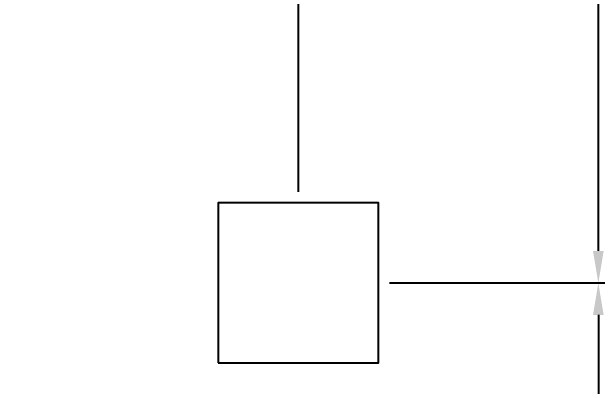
# Model space of a CAD drawing. Header units: inches. Extents: x -13 to 423, y -240 to 292.
# Drawn here: x 224.6 to 290.4, y 123.6 to 165.7 of the extents above; entities that cross this region are included whole.
import ezdxf

# ---------------------------------------------------------------- set-up
doc = ezdxf.new("R2010")
doc.units = ezdxf.units.IN
doc.header["$LTSCALE"] = 15
doc.header["$MEASUREMENT"] = 0
doc.layers.add('Dim', color=7, linetype='Continuous')
doc.layers.add('Pillar', color=1, linetype='Continuous')
doc.styles.get("Standard").update_dxf_attribs({"font": 'arial.ttf'})
doc.dimstyles.get("Standard").update_dxf_attribs({"dimscale": 20, "dimtxt": 2.5, "dimasz": 2.5, "dimexe": 1.25, "dimexo": 0.625, "dimtad": 1, "dimlunit": 3, "dimtxsty": 'Standard', "dimcen": 2.5, "dimazin": 3, "dimtfac": 1, "dimtmove": 0, "dimatfit": 3})

# ---------------------------------------------------------------- blocks, each defined once
blk = doc.blocks.new('*D6')
at = {"layer": 'Defpoints', "color": 0, "transparency": 16777216}
for p in [(256.833, 288.558), (136.833, 144.238), (256.833, 144.238)]:
    blk.add_point(p, dxfattribs=at)
at = {"layer": 'Dim', "color": 0, "lineweight": -2, "transparency": 16777216}
for p, q in [((136.833, 145.488), (136.833, 292.158)), ((256.833, 145.488), (256.833, 292.158)), ((140.433, 288.558), (192.147, 288.558)), ((253.233, 288.558), (201.518, 288.558))]:
    blk.add_line(p, q, dxfattribs=at)
at = {"layer": 'Dim', "color": 0, "transparency": 16777216}
for points in [[(140.433, 289.158), (140.433, 287.958), (136.833, 288.558)], [(253.233, 289.158), (253.233, 287.958), (256.833, 288.558)]]:
    blk.add_solid(points, dxfattribs=at)
at = {"layer": 'Dim', "color": 0, "transparency": 16777216, "insert": (196.833, 288.558), "char_height": 3.6, "attachment_point": 5}
blk.add_mtext("\\A1;10'", dxfattribs=at)
blk = doc.blocks.new('*D7')
at = {"layer": 'Defpoints', "color": 0, "transparency": 16777216}
for p in [(376.833, 288.558), (376.833, 255.238), (256.833, 144.238)]:
    blk.add_point(p, dxfattribs=at)
at = {"layer": 'Dim', "color": 0, "lineweight": -2, "transparency": 16777216}
for p, q in [((256.833, 145.488), (256.833, 292.158)), ((376.833, 256.488), (376.833, 292.158)), ((260.433, 288.558), (312.147, 288.558)), ((373.233, 288.558), (321.518, 288.558))]:
    blk.add_line(p, q, dxfattribs=at)
at = {"layer": 'Dim', "color": 0, "transparency": 16777216}
for points in [[(260.433, 289.158), (260.433, 287.958), (256.833, 288.558)], [(373.233, 289.158), (373.233, 287.958), (376.833, 288.558)]]:
    blk.add_solid(points, dxfattribs=at)
at = {"layer": 'Dim', "color": 0, "transparency": 16777216, "insert": (316.833, 288.558), "char_height": 3.6, "attachment_point": 5}
blk.add_mtext("\\A1;10'", dxfattribs=at)
blk = doc.blocks.new('*D8')
at = {"layer": 'Defpoints', "color": 0, "transparency": 16777216}
for p in [(265.833, 135.238), (265.833, 15.238), (290.563, 15.238)]:
    blk.add_point(p, dxfattribs=at)
at = {"layer": 'Dim', "color": 0, "lineweight": -2, "transparency": 16777216}
for p, q in [((267.083, 135.238), (294.163, 135.238)), ((290.563, 131.638), (290.563, 78.876)), ((290.563, 18.838), (290.563, 71.6)), ((267.083, 15.238), (294.163, 15.238))]:
    blk.add_line(p, q, dxfattribs=at)
at = {"layer": 'Dim', "color": 0, "transparency": 16777216}
for points in [[(289.963, 131.638), (291.163, 131.638), (290.563, 135.238)], [(289.963, 18.838), (291.163, 18.838), (290.563, 15.238)]]:
    blk.add_solid(points, dxfattribs=at)
at = {"layer": 'Dim', "color": 0, "transparency": 16777216, "insert": (290.563, 75.238), "char_height": 3.6, "attachment_point": 5}
blk.add_mtext("\\A1;10'", dxfattribs=at)
blk = doc.blocks.new('*D9')
at = {"layer": 'Defpoints', "color": 0, "transparency": 16777216}
for p in [(265.833, 255.238), (290.563, 255.238), (265.833, 135.238)]:
    blk.add_point(p, dxfattribs=at)
at = {"layer": 'Dim', "color": 0, "lineweight": -2, "transparency": 16777216}
for p, q in [((267.083, 255.238), (294.163, 255.238)), ((290.563, 251.638), (290.563, 198.876)), ((290.563, 138.838), (290.563, 191.6)), ((267.083, 135.238), (294.163, 135.238))]:
    blk.add_line(p, q, dxfattribs=at)
at = {"layer": 'Dim', "color": 0, "transparency": 16777216}
for points in [[(289.963, 251.638), (291.163, 251.638), (290.563, 255.238)], [(289.963, 138.838), (291.163, 138.838), (290.563, 135.238)]]:
    blk.add_solid(points, dxfattribs=at)
at = {"layer": 'Dim', "color": 0, "transparency": 16777216, "insert": (290.563, 195.238), "char_height": 3.6, "attachment_point": 5}
blk.add_mtext("\\A1;10'", dxfattribs=at)

msp = doc.modelspace()

# ---------------------------------------------------------------- linework, layer by layer
at = {"layer": 'Pillar'}
msp.add_lwpolyline([(247.833, 126.238), (265.833, 126.238), (265.833, 144.238), (247.833, 144.238)], close=True, dxfattribs=at)

# ---------------------------------------------------------------- dimensions: what is measured, and where the dimension line sits
at = {"layer": 'Dim'}
for base, p1, p2, picture, middle in [((256.833, 288.558), (136.833, 144.238), (256.833, 144.238), '*D6', (196.833, 288.558)), ((376.833, 288.558), (256.833, 144.238), (376.833, 255.238), '*D7', (316.833, 288.558))]:
    dim = msp.add_linear_dim(base=base, p1=p1, p2=p2, dimstyle='Standard', dxfattribs=at)
    dim.commit()
    dim.dimension.update_dxf_attribs({"geometry": picture, "text_midpoint": middle})
for base, p2, picture, middle in [((290.563, 255.238), (265.833, 255.238), '*D9', (290.563, 195.238)), ((290.563, 15.238), (265.833, 15.238), '*D8', (290.563, 75.238))]:
    dim = msp.add_linear_dim(base=base, p1=(265.833, 135.238), p2=p2, angle=90, dimstyle='Standard', dxfattribs=at)
    dim.commit()
    dim.dimension.update_dxf_attribs({"geometry": picture, "text_midpoint": middle})

doc.saveas('drawing.dxf')
